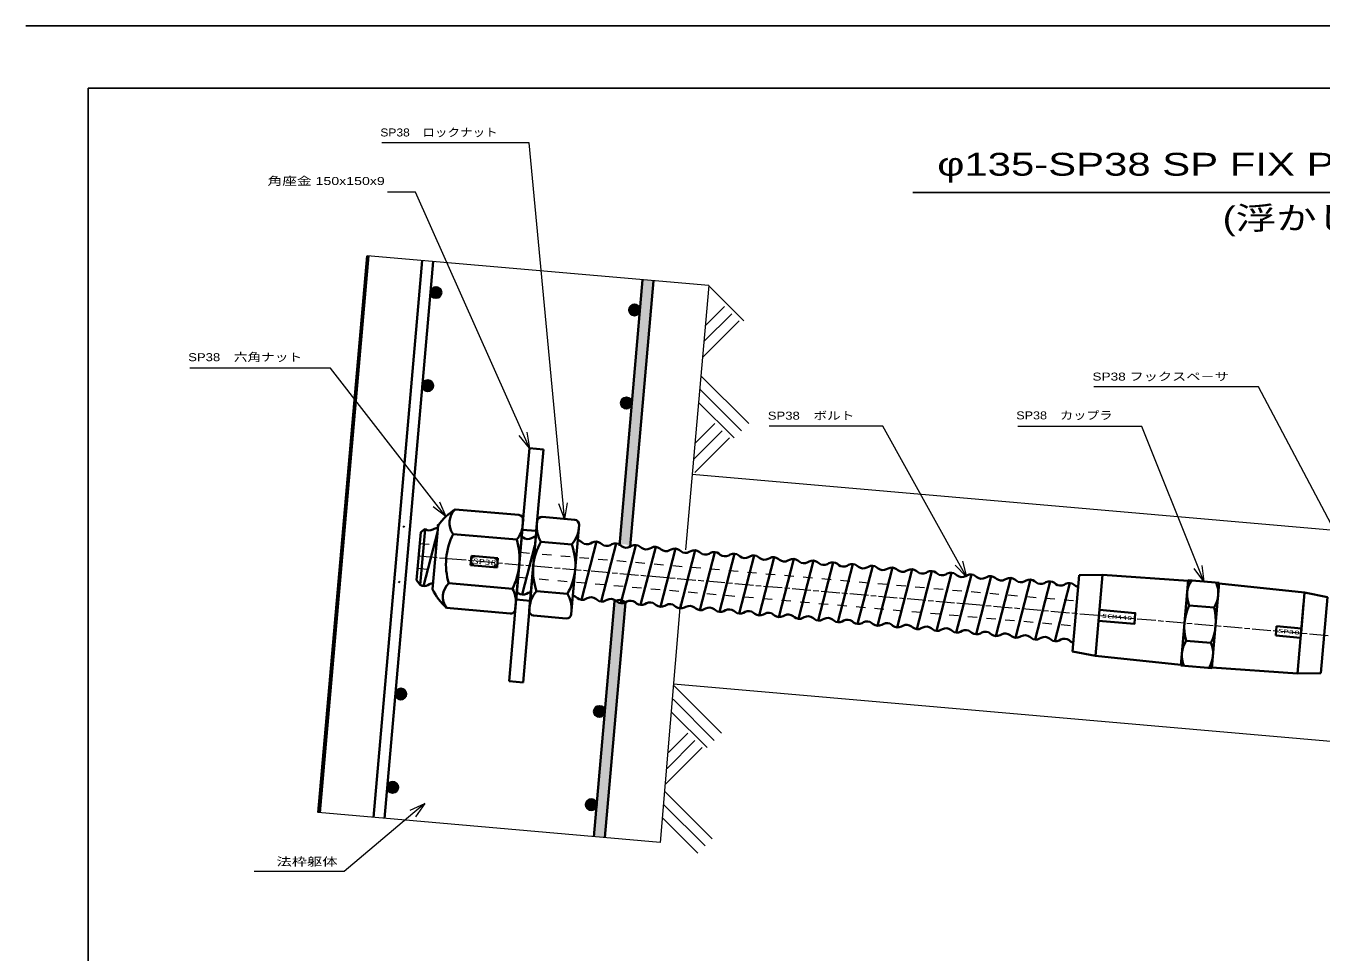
# Model space of a CAD drawing. Units: millimetres at full size, sheet at 1:1; details may follow other scales. Extents: x 0 to 1680, y -15 to 1188.
# Drawn here: x 0 to 831, y 594 to 1188 of the extents above; entities that cross this region are included whole.
import ezdxf
from ezdxf.enums import TextEntityAlignment as Align

# ---------------------------------------------------------------- set-up
doc = ezdxf.new("R2010")
doc.units = ezdxf.units.MM
doc.header["$PDMODE"] = 32
doc.header["$PDSIZE"] = 0.5
for name, pattern in [('CHAIN', [18.5, 12, -1.5, 3.5, -1.5]), ('CHAIN_DOUBLE_DASH', [23.5, 12, -1.5, 3.5, -1.5, 3.5, -1.5]), ('DASHED_SPACED', [12, 6, -6])]:
    doc.linetypes.add(name, pattern=pattern)
for name, color, linetype, lineweight in [('1外形線', 7, 'Continuous', 35), ('2細線', 3, 'Continuous', 20), ('3隠れ線', 2, 'DASHED_SPACED', 13), ('4中心線', 1, 'CHAIN', 15), ('5想像線', 6, 'CHAIN_DOUBLE_DASH', 13), ('6寸法線', 4, 'Continuous', 13), ('7 枠・タイトル', 7, 'Continuous', 25), ('DEFPOINTS_8', 7, 'Continuous', 25)]:
    doc.layers.add(name, color=color, linetype=linetype, lineweight=lineweight)
doc.styles.add('txt', font='')
doc.styles.add('ＭＳ Ｐゴシック', font='')
doc.styles.get('txt').set_extended_font_data('txt')
doc.styles.get('ＭＳ Ｐゴシック').set_extended_font_data('MS PGothic')

msp = doc.modelspace()

# ---------------------------------------------------------------- hatches: boundary and pattern name
at = {"layer": '1外形線'}
for points in [[(402.471, 1024.56), (395.498, 1025.17), (393.808, 1005.854, -0.04366), (393.755, 1005.246), (380.576, 854.61), (381.255, 854.971, -0.29617), (386.68, 854.496), (387.534, 853.828)], [(266.436, 1016.998, 1), (259.436, 1016.998, 1)], [(393.808, 1005.854, 0.41421), (390.308, 1009.354, 0.41421), (386.808, 1005.854, 1)], [(261.22, 957.225, 0.41421), (257.72, 960.725, 0.41421), (254.22, 957.225, 0.41421), (257.72, 953.725, 0.41421)], [(388.565, 946.083, 0.41421), (385.065, 949.583, 0.41421), (381.565, 946.083, 1)], [(384.415, 818.173), (383.558, 818.843, 0.29617), (378.133, 819.318), (377.457, 818.958), (364.251, 668.018), (371.224, 667.407)], [(243.918, 759.463, 1), (236.918, 759.463, 1)], [(371.263, 748.322, 0.41421), (367.763, 751.822, 0.41421), (364.263, 748.322, 1)], [(238.688, 699.692, 1), (231.688, 699.692, 1)], [(366.034, 688.55, 0.41421), (362.534, 692.05, 0.41421), (359.034, 688.55, 1)]]:
    msp.add_hatch(color=256, dxfattribs=at).paths.add_polyline_path(points)

# ---------------------------------------------------------------- linework, layer by layer
for p, q in [((187.51, 683.48), (218.757, 1040.633)), ((188.506, 683.393), (219.753, 1040.546)), ((238.303, 855.768), (254.206, 1037.532)), ((238.303, 855.768), (254.206, 1037.532)), ((245.277, 855.158), (261.179, 1036.922)), ((245.277, 855.158), (261.179, 1036.922)), ((380.576, 854.61), (395.498, 1025.17)), ((380.576, 854.61), (395.498, 1025.17)), ((387.534, 853.828), (402.471, 1024.56)), ((387.534, 853.828), (402.471, 1024.56)), ((318.32, 864.903), (322.896, 917.204)), ((331.861, 916.419), (322.896, 917.204)), ((327.286, 864.119), (331.861, 916.419)), ((275.293, 877.95), (316.137, 874.377)), ((352.001, 871.242), (331.081, 873.072)), ((242.88, 866.589), (242.03, 867.253)), ((255.957, 865.184), (252.836, 829.531)), ((255.193, 864.898), (253.203, 863.229)), ((255.957, 865.184), (255.193, 864.898)), ((260.774, 826.734), (264.353, 867.637)), ((260.956, 865.007), (261.908, 865.513)), ((313.853, 813.846), (318.865, 871.127)), ((314.307, 819.029), (318.412, 865.949)), ((318.32, 864.903), (327.286, 864.119)), ((327.831, 870.345), (322.819, 813.064)), ((327.377, 865.165), (323.272, 818.244)), ((354.728, 867.992), (349.716, 810.711)), ((222.959, 680.379), (238.303, 855.768)), ((250.509, 832.456), (253.203, 863.229)), ((263.974, 863.303), (255.054, 828.788)), ((273.91, 862.136), (314.754, 858.562)), ((318.79, 859.948), (317.94, 860.611)), ((324.215, 859.473), (325.167, 859.979)), ((350.032, 855.479), (330.282, 857.207)), ((356.745, 856.627), (355.895, 857.291)), ((365.905, 857.225), (356.268, 819.933)), ((362.17, 856.152), (363.122, 856.658)), ((369.397, 855.52), (368.547, 856.184)), ((378.556, 856.118), (368.919, 818.826)), ((374.822, 855.045), (375.774, 855.552)), ((229.932, 679.769), (245.277, 855.158)), ((285.738, 848.177), (285.215, 842.199)), ((285.738, 848.177), (302.674, 846.695)), ((326.473, 854.832), (318.313, 823.253)), ((382.048, 854.413), (381.199, 855.077)), ((391.208, 855.011), (381.571, 817.719)), ((387.529, 853.832), (386.68, 854.496)), ((387.473, 853.939), (388.425, 854.445)), ((394.7, 853.306), (393.85, 853.97)), ((403.86, 853.904), (394.223, 816.612)), ((400.125, 852.832), (401.077, 853.338)), ((407.352, 852.199), (406.502, 852.863)), ((416.511, 852.797), (406.874, 815.505)), ((412.777, 851.725), (413.729, 852.231)), ((420.003, 851.093), (419.154, 851.756)), ((429.163, 851.69), (419.526, 814.398)), ((425.428, 850.618), (426.38, 851.124)), ((432.655, 849.986), (431.805, 850.649)), ((441.815, 850.583), (432.178, 813.291)), ((438.08, 849.511), (439.032, 850.017)), ((445.307, 848.879), (444.457, 849.543)), ((454.466, 849.476), (444.829, 812.184)), ((450.732, 848.404), (451.684, 848.91)), ((457.958, 847.772), (457.109, 848.436)), ((467.118, 848.369), (457.481, 811.077)), ((463.383, 847.297), (464.335, 847.803)), ((470.61, 846.665), (469.76, 847.329)), ((479.77, 847.263), (470.133, 809.971)), ((302.151, 840.718), (285.215, 842.199)), ((302.674, 846.695), (302.151, 840.718)), ((476.035, 846.19), (476.987, 846.697)), ((483.262, 845.558), (482.412, 846.222)), ((492.421, 846.156), (482.784, 808.864)), ((488.687, 845.084), (489.639, 845.59)), ((495.913, 844.451), (495.064, 845.115)), ((505.073, 845.049), (495.436, 807.757)), ((501.338, 843.977), (502.29, 844.483)), ((508.565, 843.344), (507.715, 844.008)), ((517.725, 843.942), (508.088, 806.65)), ((513.99, 842.87), (514.942, 843.376)), ((521.217, 842.238), (520.367, 842.901)), ((530.376, 842.835), (520.74, 805.543)), ((526.642, 841.763), (527.594, 842.269)), ((533.868, 841.131), (533.019, 841.794)), ((543.028, 841.728), (533.391, 804.436)), ((539.293, 840.656), (540.245, 841.162)), ((546.52, 840.024), (545.67, 840.688)), ((555.68, 840.621), (546.043, 803.329)), ((551.945, 839.549), (552.897, 840.055)), ((559.172, 838.917), (558.322, 839.581)), ((568.331, 839.514), (558.695, 802.222)), ((564.597, 838.442), (565.549, 838.948)), ((238.911, 831.599), (239.76, 830.935)), ((250.509, 832.457), (252.836, 829.531)), ((571.823, 837.81), (570.974, 838.474)), ((580.983, 838.408), (571.346, 801.116)), ((577.248, 837.335), (578.2, 837.842)), ((584.475, 836.703), (583.625, 837.367)), ((593.635, 837.301), (583.998, 800.009)), ((589.9, 836.229), (590.852, 836.735)), ((597.127, 835.596), (596.277, 836.26)), ((606.286, 836.194), (596.65, 798.902)), ((602.552, 835.122), (603.504, 835.628)), ((609.778, 834.489), (608.929, 835.153)), ((618.938, 835.087), (609.301, 797.795)), ((615.203, 834.015), (616.155, 834.521)), ((622.43, 833.383), (621.58, 834.046)), ((631.59, 833.98), (621.953, 796.688)), ((627.855, 832.908), (628.807, 833.414)), ((635.082, 832.276), (634.232, 832.939)), ((644.241, 832.873), (634.605, 795.581)), ((640.507, 831.801), (641.459, 832.307)), ((647.733, 831.169), (646.884, 831.833)), ((656.893, 831.766), (647.256, 794.474)), ((653.158, 830.694), (654.11, 831.2)), ((660.385, 830.062), (659.535, 830.726)), ((669.545, 830.659), (659.908, 793.367)), ((675.403, 835.675), (671.129, 786.861)), ((671.129, 786.861), (675.403, 835.675)), ((675.403, 835.675), (690.476, 835.861)), ((690.476, 835.861), (685.941, 784.059)), ((690.476, 835.861), (745.354, 832.061)), ((740.601, 777.768), (745.398, 832.559)), ((745.398, 832.559), (765.321, 830.814)), ((760.525, 776.024), (765.321, 830.814)), ((258.789, 829.86), (257.837, 829.354)), ((271.143, 830.506), (311.987, 826.933)), ((314.875, 824.855), (314.813, 824.822)), ((314.821, 824.958), (315.671, 824.294)), ((322.048, 824.325), (321.096, 823.819)), ((347.265, 823.849), (327.515, 825.577)), ((665.81, 829.587), (666.762, 830.093)), ((673.037, 828.955), (672.187, 829.619)), ((765.278, 830.316), (819.981, 824.524)), ((819.981, 824.524), (817.714, 798.623)), ((819.981, 824.524), (834.793, 821.721)), ((269.759, 814.692), (310.603, 811.118)), ((309.822, 767.774), (314.398, 820.075)), ((314.398, 820.075), (323.364, 819.29)), ((318.788, 766.99), (323.364, 819.29)), ((352.776, 821.637), (353.626, 820.973)), ((360.003, 821.005), (359.051, 820.499)), ((364.251, 668.017), (377.457, 818.958)), ((365.428, 820.53), (366.277, 819.866)), ((371.224, 667.407), (384.415, 818.173)), ((372.654, 819.898), (371.702, 819.392)), ((378.079, 819.423), (378.929, 818.759)), ((384.408, 818.179), (383.558, 818.843)), ((385.306, 818.791), (384.354, 818.285)), ((390.731, 818.316), (391.581, 817.653)), ((397.958, 817.684), (397.006, 817.178)), ((403.383, 817.209), (404.232, 816.546)), ((410.609, 816.577), (409.657, 816.071)), ((416.034, 816.103), (416.884, 815.439)), ((423.261, 815.47), (422.309, 814.964)), ((428.686, 814.996), (429.536, 814.332)), ((435.913, 814.363), (434.961, 813.857)), ((745.985, 816.336), (761.924, 814.941)), ((745.985, 816.336), (761.924, 814.941)), ((819.371, 817.55), (815.446, 772.722)), ((834.793, 821.721), (830.52, 772.908)), ((346.466, 807.984), (325.546, 809.814)), ((441.338, 813.889), (442.187, 813.225)), ((448.564, 813.257), (447.612, 812.75)), ((453.989, 812.782), (454.839, 812.118)), ((461.216, 812.15), (460.264, 811.644)), ((466.641, 811.675), (467.491, 811.011)), ((473.868, 811.043), (472.916, 810.537)), ((479.293, 810.568), (480.142, 809.904)), ((486.519, 809.936), (485.567, 809.43)), ((491.944, 809.461), (492.794, 808.798)), ((499.171, 808.829), (498.219, 808.323)), ((504.596, 808.354), (505.446, 807.691)), ((511.823, 807.722), (510.871, 807.216)), ((517.248, 807.247), (518.097, 806.584)), ((524.474, 806.615), (523.522, 806.109)), ((529.899, 806.141), (530.749, 805.477)), ((537.126, 805.508), (536.174, 805.002)), ((542.551, 805.034), (543.401, 804.37)), ((549.778, 804.401), (548.826, 803.895)), ((555.203, 803.927), (556.052, 803.263)), ((562.429, 803.295), (561.477, 802.789)), ((567.854, 802.82), (568.704, 802.156)), ((575.081, 802.188), (574.129, 801.682)), ((580.506, 801.713), (581.356, 801.049)), ((587.733, 801.081), (586.781, 800.575)), ((593.158, 800.606), (594.007, 799.942)), ((600.384, 799.974), (599.432, 799.468)), ((605.809, 799.499), (606.659, 798.836)), ((613.036, 798.867), (612.084, 798.361)), ((618.461, 798.392), (619.311, 797.729)), ((625.688, 797.76), (624.736, 797.254)), ((802.037, 803.021), (801.514, 797.043)), ((802.037, 803.021), (817.976, 801.627)), ((631.113, 797.286), (631.962, 796.622)), ((638.339, 796.653), (637.387, 796.147)), ((643.764, 796.179), (644.614, 795.515)), ((650.991, 795.546), (650.039, 795.04)), ((656.416, 795.072), (657.266, 794.408)), ((663.643, 794.44), (662.691, 793.933)), ((669.068, 793.965), (669.917, 793.301)), ((743.998, 793.642), (759.937, 792.246)), ((801.51, 796.989), (817.449, 795.595)), ((685.941, 784.059), (671.129, 786.861)), ((740.645, 778.266), (685.941, 784.059)), ((740.601, 777.768), (760.525, 776.024)), ((815.446, 772.722), (760.568, 776.522)), ((815.446, 772.722), (830.52, 772.908)), ((318.788, 766.99), (309.822, 767.774))]:
    msp.add_line(p, q, dxfattribs=at)
msp.add_lwpolyline([(687.904, 806.475), (710.817, 804.472), (711.427, 811.445), (688.514, 813.448)], close=True, dxfattribs=at)
for centre in [(262.936, 1016.998), (390.308, 1005.854), (257.72, 957.225), (385.065, 946.083), (240.418, 759.463), (367.763, 748.322), (235.188, 699.692), (362.534, 688.55)]:
    msp.add_circle(centre, 3.5, dxfattribs=at)
for centre, radius, start, end in [((296.772, 844.206), 40, 122.47779, 144.14341), ((283.568, 869.258), 12.001, 133.59158, 216.40844), ((315.876, 871.388), 3, 355, 85), ((330.819, 870.084), 3, 85, 175), ((258.609, 869.422), 5, 237.96427, 297.99531), ((264.255, 861.099), 5, 90.42567, 117.99531), ((303.584, 868.574), 15, 318.1301, 355), ((345.516, 866.678), 17.938, 175, 211.8699), ((336.674, 867.451), 17.938, 318.1301, 355), ((351.739, 868.254), 3, 355, 85), ((312.875, 842.791), 43.503, 153.5973, 196.40269), ((273.022, 846.278), 43.503, 333.59731, 16.4027), ((321.868, 863.888), 5, 232.00469, 297.99531), ((327.514, 855.564), 5, 96.21877, 117.99531), ((362.102, 838.487), 36.917, 149.53143, 175), ((352.817, 853.35), 5, 52.00469, 77.79359), ((359.823, 860.567), 5, 232.00469, 297.99531), ((365.469, 852.244), 5, 52.00469, 117.99531), ((372.475, 859.46), 5, 232.00469, 297.99531), ((378.121, 851.137), 5, 52.00469, 117.99531), ((315.445, 842.569), 36.917, 355, 20.46857), ((385.126, 858.354), 5, 232.00469, 297.99531), ((390.772, 850.03), 5, 52.00469, 117.99531), ((397.778, 857.247), 5, 232.00469, 297.99531), ((403.424, 848.923), 5, 52.00469, 117.99531), ((410.43, 856.14), 5, 232.00469, 297.99531), ((416.076, 847.816), 5, 52.00469, 117.99531), ((423.081, 855.033), 5, 232.00469, 297.99531), ((428.727, 846.709), 5, 52.00469, 117.99531), ((435.733, 853.926), 5, 232.00469, 297.99531), ((441.379, 845.602), 5, 52.00469, 117.99531), ((448.385, 852.819), 5, 232.00469, 297.99531), ((454.031, 844.495), 5, 52.00469, 117.99531), ((461.036, 851.712), 5, 232.00469, 297.99531), ((466.682, 843.389), 5, 52.00469, 117.99531), ((479.334, 842.282), 5, 52.00469, 117.99531), ((362.102, 838.487), 36.917, 175, 200.46857), ((315.445, 842.569), 36.917, 329.53143, 355), ((473.688, 850.605), 5, 232.00469, 297.99531), ((486.34, 849.499), 5, 232.00469, 297.99531), ((491.986, 841.175), 5, 52.00469, 117.99531), ((498.991, 848.392), 5, 232.00469, 297.99531), ((504.637, 840.068), 5, 52.00469, 117.99531), ((511.643, 847.285), 5, 232.00469, 297.99531), ((517.289, 838.961), 5, 52.00469, 117.99531), ((524.295, 846.178), 5, 232.00469, 297.99531), ((529.941, 837.854), 5, 52.00469, 117.99531), ((536.946, 845.071), 5, 232.00469, 297.99531), ((542.592, 836.747), 5, 52.00469, 117.99531), ((549.598, 843.964), 5, 232.00469, 297.99531), ((555.244, 835.64), 5, 52.00469, 117.99531), ((562.25, 842.857), 5, 232.00469, 297.99531), ((567.896, 834.533), 5, 52.00469, 117.99531), ((574.901, 841.75), 5, 232.00469, 297.99531), ((580.547, 833.427), 5, 52.00469, 117.99531), ((587.553, 840.643), 5, 232.00469, 297.99531), ((593.199, 832.32), 5, 52.00469, 117.99531), ((600.205, 839.537), 5, 232.00469, 297.99531), ((605.851, 831.213), 5, 52.00469, 117.99531), ((612.856, 838.43), 5, 232.00469, 297.99531), ((618.502, 830.106), 5, 52.00469, 117.99531), ((625.508, 837.323), 5, 232.00469, 297.99531), ((631.154, 828.999), 5, 52.00469, 117.99531), ((638.16, 836.216), 5, 232.00469, 297.99531), ((643.806, 827.892), 5, 52.00469, 117.99531), ((650.811, 835.109), 5, 232.00469, 297.99531), ((656.457, 826.785), 5, 52.00469, 117.99531), ((669.109, 825.678), 5, 52.00469, 117.99531), ((761.849, 823.033), 17.219, 147.10713, 202.88665), ((747.466, 824.292), 17.219, 327.10713, 22.88665), ((255.49, 833.769), 5, 237.93926, 297.99531), ((261.136, 825.445), 5, 90.42567, 117.99531), ((296.756, 844.208), 40, 205.90331, 227.55242), ((279.417, 821.815), 12.001, 133.59157, 216.40842), ((299.248, 819.013), 15, 355, 31.8699), ((318.749, 828.234), 5, 232.00469, 297.99531), ((324.395, 819.91), 5, 96.21877, 117.99531), ((340.873, 813.605), 17.938, 138.1301, 175), ((332.031, 814.378), 17.938, 355, 31.8699), ((349.698, 817.697), 5, 52.00469, 77.79359), ((663.463, 834.002), 5, 232.00469, 297.99531), ((676.115, 832.895), 5, 232.00469, 254.02514), ((356.704, 824.913), 5, 232.00469, 297.99531), ((362.35, 816.59), 5, 52.00469, 117.99531), ((369.355, 823.807), 5, 232.00469, 297.99531), ((375.001, 815.483), 5, 52.00469, 117.99531), ((380.48, 814.902), 5, 52.00158, 117.99219), ((382.007, 822.7), 5, 232.00469, 297.99531), ((387.653, 814.376), 5, 52.00469, 117.99531), ((394.659, 821.593), 5, 232.00469, 297.99531), ((400.305, 813.269), 5, 52.00469, 117.99531), ((407.31, 820.486), 5, 232.00469, 297.99531), ((412.956, 812.162), 5, 52.00469, 117.99531), ((419.962, 819.379), 5, 232.00469, 297.99531), ((425.608, 811.055), 5, 52.00469, 117.99531), ((432.614, 818.272), 5, 232.00469, 297.99531), ((438.26, 809.948), 5, 52.00469, 117.99531), ((776.31, 802.247), 33.438, 155.08001, 194.91377), ((729.613, 806.335), 33.438, 335.08001, 14.91377), ((310.864, 814.107), 3, 265, 355), ((325.808, 812.803), 3, 175, 265), ((346.728, 810.972), 3, 265, 355), ((445.265, 817.165), 5, 232.00469, 297.99531), ((450.911, 808.842), 5, 52.00469, 117.99531), ((457.917, 816.058), 5, 232.00469, 297.99531), ((463.563, 807.735), 5, 52.00469, 117.99531), ((470.569, 814.952), 5, 232.00469, 297.99531), ((476.215, 806.628), 5, 52.00469, 117.99531), ((483.22, 813.845), 5, 232.00469, 297.99531), ((488.866, 805.521), 5, 52.00469, 117.99531), ((495.872, 812.738), 5, 232.00469, 297.99531), ((501.518, 804.414), 5, 52.00469, 117.99531), ((508.524, 811.631), 5, 232.00469, 297.99531), ((514.17, 803.307), 5, 52.00469, 117.99531), ((521.175, 810.524), 5, 232.00469, 297.99531), ((526.821, 802.2), 5, 52.00469, 117.99531), ((539.473, 801.093), 5, 52.00469, 117.99531), ((533.827, 809.417), 5, 232.00469, 297.99531), ((546.479, 808.31), 5, 232.00469, 297.99531), ((552.125, 799.987), 5, 52.00469, 117.99531), ((559.13, 807.203), 5, 232.00469, 297.99531), ((564.776, 798.88), 5, 52.00469, 117.99531), ((571.782, 806.097), 5, 232.00469, 297.99531), ((577.428, 797.773), 5, 52.00469, 117.99531), ((584.434, 804.99), 5, 232.00469, 297.99531), ((590.08, 796.666), 5, 52.00469, 117.99531), ((597.085, 803.883), 5, 232.00469, 297.99531), ((602.731, 795.559), 5, 52.00469, 117.99531), ((609.737, 802.776), 5, 232.00469, 297.99531), ((615.383, 794.452), 5, 52.00469, 117.99531), ((622.389, 801.669), 5, 232.00469, 297.99531), ((628.035, 793.345), 5, 52.00469, 117.99531), ((635.04, 800.562), 5, 232.00469, 297.99531), ((640.686, 792.238), 5, 52.00469, 117.99531), ((647.692, 799.455), 5, 232.00469, 297.99531), ((653.338, 791.132), 5, 52.00469, 117.99531), ((660.344, 798.348), 5, 232.00469, 297.99531), ((665.99, 790.025), 5, 52.00469, 117.99531), ((672.995, 797.242), 5, 232.00469, 254.00245), ((758.457, 784.29), 17.219, 147.10713, 202.88665), ((744.074, 785.55), 17.219, 327.10713, 22.88665)]:
    msp.add_arc(centre, radius, start, end, dxfattribs=at)
for p in [(264.353, 867.637), (318.865, 871.127), (322.819, 813.064)]:
    msp.add_point(p, dxfattribs=at)
at = {"layer": '2細線'}
for p, q in [((437.92, 1021.459), (218.757, 1040.633)), ((437.879, 1021.462), (423.053, 852.004)), ((427.3, 900.541), (1098.527, 841.816)), ((419.553, 817.273), (406.673, 664.306)), ((415.243, 766.08), (1086.761, 707.33)), ((406.673, 664.306), (187.51, 683.48))]:
    msp.add_line(p, q, dxfattribs=at)
at = {"layer": '2細線', "color": 52, "lineweight": 13}
for p, q in [((460.407, 998.8), (437.898, 1021.309)), ((435.658, 995.707), (448.032, 1008.081)), ((433.878, 975.365), (457.313, 998.8)), ((434.768, 985.536), (452.673, 1003.44)), ((463.509, 932.991), (432.853, 963.647)), ((458.868, 928.35), (432.106, 955.112)), ((454.228, 923.71), (431.36, 946.578)), ((429.479, 920.617), (441.854, 932.991)), ((428.161, 910.018), (446.494, 928.351)), ((429.013, 901.588), (451.134, 923.71)), ((446.071, 734.392), (415.76, 764.703)), ((441.43, 729.752), (415.013, 756.169)), ((436.79, 725.111), (414.266, 747.635)), ((412.041, 722.018), (424.416, 734.392)), ((410.244, 701.659), (433.696, 725.111)), ((411.134, 711.829), (429.056, 729.752)), ((440.163, 666.689), (409.838, 697.015)), ((435.522, 662.049), (409.091, 688.48)), ((430.882, 657.409), (408.344, 679.946))]:
    msp.add_line(p, q, dxfattribs=at)
at = {"layer": '3隠れ線'}
for p, q in [((252.579, 856.102), (263.262, 855.168)), ((317.057, 850.461), (326.022, 849.677)), ((331.143, 849.229), (673.964, 819.236)), ((251.184, 840.163), (261.868, 839.228)), ((315.662, 834.522), (324.628, 833.738)), ((329.112, 833.345), (672.568, 803.297))]:
    msp.add_line(p, q, dxfattribs=at)
at = {"layer": '4中心線'}
msp.add_line((251.882, 848.13), (1545.912, 734.917), dxfattribs=at)
at = {"layer": '5想像線'}
for p, q in [((286.586, 846.396), (286.673, 847.392)), ((286.673, 847.392), (287.67, 847.305)), ((286.272, 842.81), (286.36, 843.806)), ((287.269, 842.722), (286.272, 842.81)), ((301.215, 841.502), (300.219, 841.589)), ((300.62, 846.172), (301.616, 846.085)), ((301.303, 842.498), (301.215, 841.502)), ((301.616, 846.085), (301.529, 845.089))]:
    msp.add_line(p, q, dxfattribs=at)
at = {"layer": '6寸法線'}
for p, q in [((322.896, 917.204), (316.385, 925.253)), ((322.896, 917.204), (318.833, 926.341)), ((321.282, 927.43), (322.896, 917.204)), ((269.334, 873.312), (263.199, 881.209)), ((265.315, 882.853), (269.334, 873.312)), ((345.46, 871.814), (341.852, 881.518)), ((345.46, 871.814), (344.52, 881.77)), ((347.187, 882.022), (345.46, 871.814)), ((269.334, 873.312), (261.083, 879.565)), ((603.174, 834.62), (595.976, 842.061)), ((603.174, 834.62), (598.319, 843.362)), ((600.661, 844.663), (603.174, 834.62)), ((755.36, 831.687), (749.158, 839.976)), ((755.36, 831.687), (751.645, 840.971)), ((754.133, 841.966), (755.36, 831.687)), ((246.466, 684.952), (255.838, 689.351)), ((255.838, 689.351), (248.193, 682.904)), ((255.838, 689.351), (249.921, 680.856))]:
    msp.add_line(p, q, dxfattribs=at)
for points in [[(344.52, 881.77), (322.666, 1113.049), (228.263, 1113.049)], [(318.833, 926.341), (249.879, 1081.44), (231.879, 1081.44)], [(263.199, 881.209), (195.357, 968.533), (105.05, 968.533)], [(848.644, 846.542), (790.432, 956.491), (684.932, 956.491)], [(598.319, 843.362), (549.503, 931.249), (476.735, 931.249)], [(751.645, 840.971), (715.567, 931.162), (636.079, 931.162)], [(248.193, 682.904), (204.107, 645.722), (146.374, 645.722)]]:
    msp.add_lwpolyline(points, dxfattribs=at)
at = {"layer": '7 枠・タイトル'}
for p, q in [((40, 1148), (1640, 1148)), ((40, 1148), (40, 40)), ((568.72, 1081.076), (1119.894, 1081.076))]:
    msp.add_line(p, q, dxfattribs=at)
at = {"layer": 'DEFPOINTS_8'}
msp.add_line((0, 1188), (1680, 1188), dxfattribs=at)

# ---------------------------------------------------------------- texts
at = {"layer": '1外形線', "style": 'txt'}
for s, height, rotation, width, p in [('SP38', 3.372, 355, 1.65, (286.421, 842.191)), ('SCM440', 2.566, 355.003, 1.85, (689.954, 807.734)), ('SP38', 2.566, 355.003, 2, (802.726, 797.975))]:
    msp.add_text(s, height=height, rotation=rotation, dxfattribs=dict(at, width=width)).set_placement(p, align=Align.BOTTOM_LEFT)
at = {"layer": '6寸法線', "style": 'ＭＳ Ｐゴシック'}
for s, width, p in [('SP38\u3000ロックナット', 1.15, (227.286, 1115.553)), ('角座金 150x150x9', 1.35, (154.904, 1084.432)), ('SP38\u3000六角ナット', 1.25, (104.073, 971.435)), ('SP38 フックスペ－サ', 1.3, (683.955, 958.995)), ('SP38\u3000ボルト', 1.25, (475.759, 933.912)), ('SP38\u3000カップラ', 1.2, (635.102, 934.104)), ('法枠躯体', 1.4, (160.677, 647.887))]:
    msp.add_text(s, height=5.132, dxfattribs=dict(at, width=width)).set_placement(p, align=Align.BOTTOM_LEFT)
at = {"layer": '7 枠・タイトル', "style": 'ＭＳ Ｐゴシック'}
for s, width, p in [('φ135-SP38 SP FIX PILE 組図(2)＜引張型＞', 1.4, (584.441, 1087.539)), ('(浮かし据付)', 1.3, (767.436, 1053.089))]:
    msp.add_text(s, height=14.66, dxfattribs=dict(at, width=width)).set_placement(p, align=Align.BOTTOM_LEFT)

doc.saveas('drawing.dxf')
